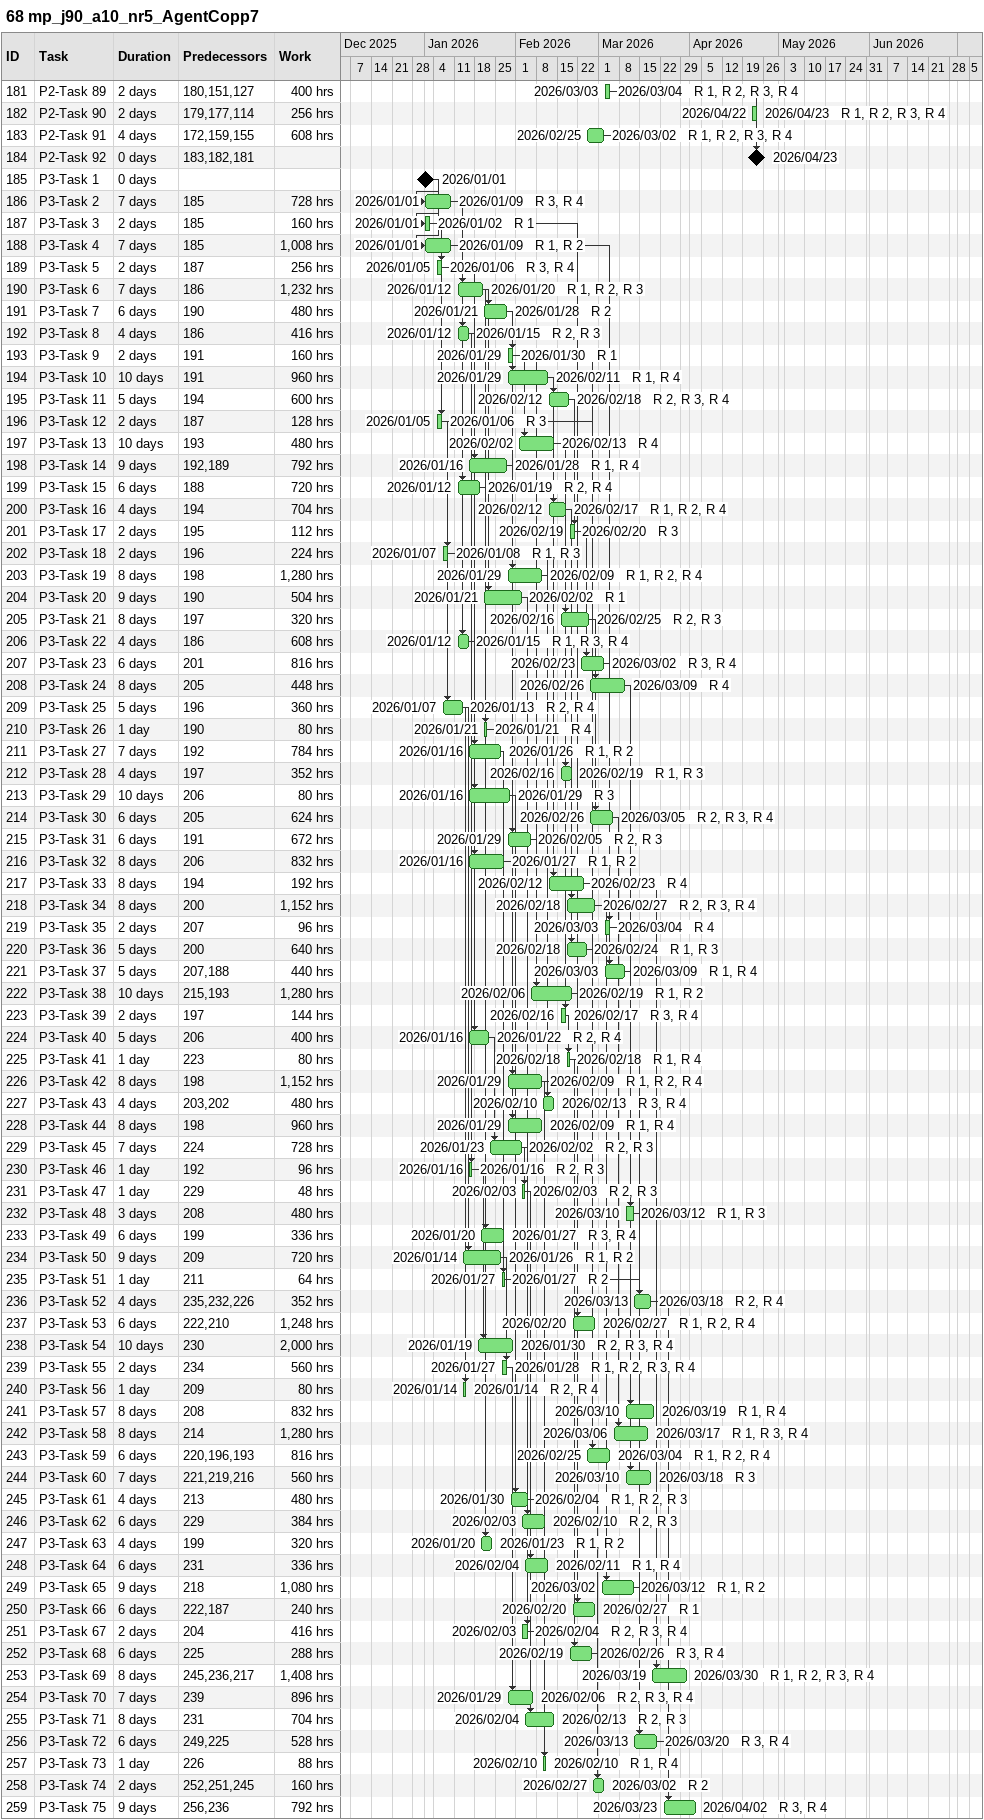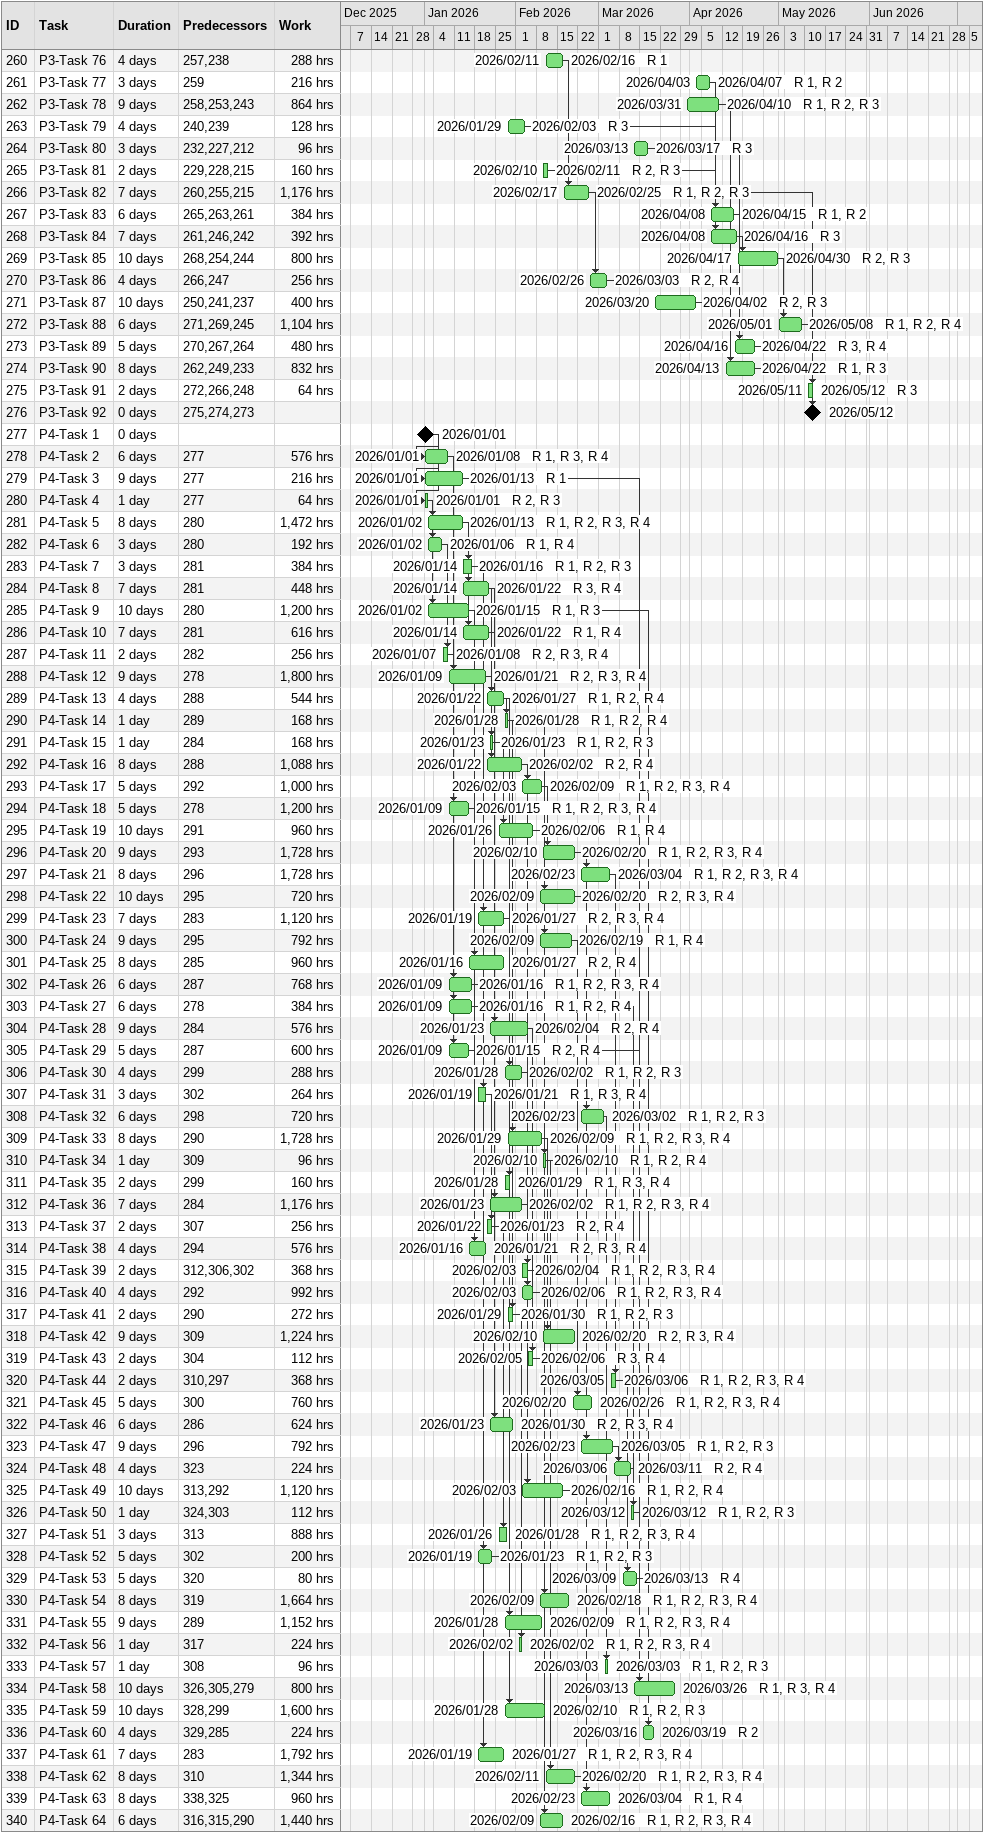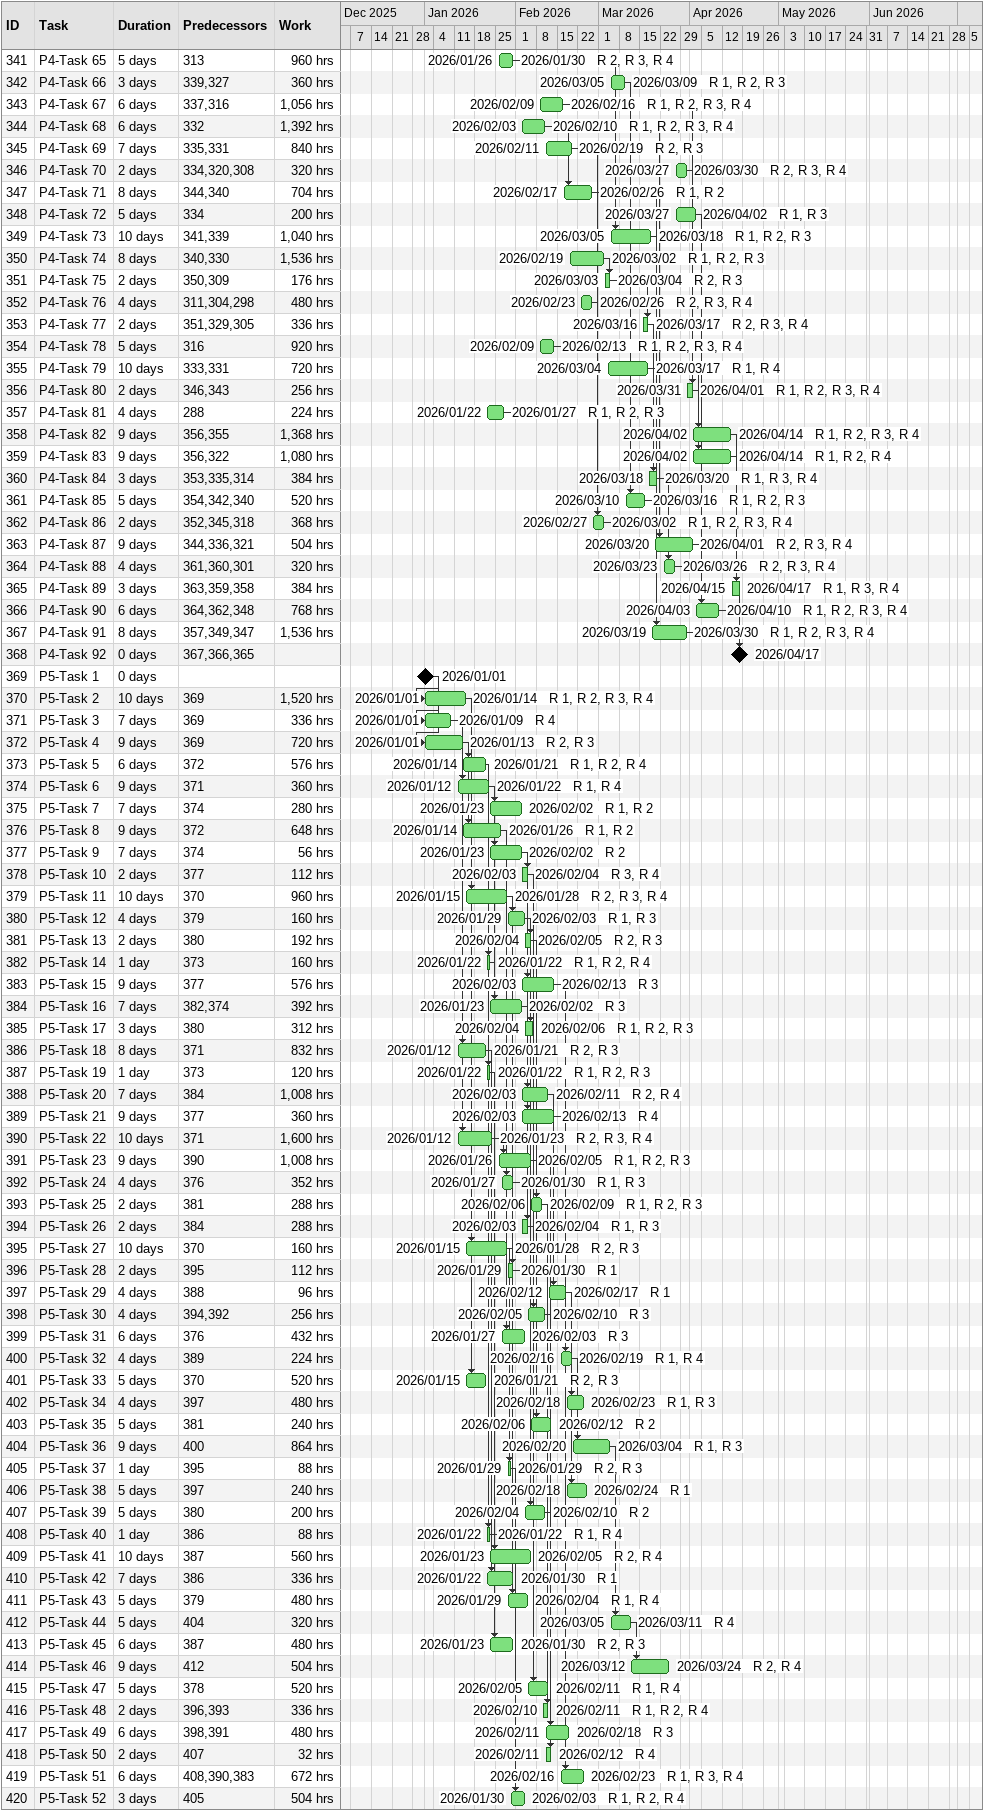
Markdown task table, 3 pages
68 mp_j90_a10_nr5_AgentCopp7

| ID | Task | Duration | Start | Finish | Predecessors | Resources | Work (h) |
|---|---|---|---|---|---|---|---|
| 181 | P2-Task 89 | 2d | 2026-03-03 | 2026-03-04 | 180, 151, 127 | R 1, R 2, R 3, R 4 | 400 |
| 182 | P2-Task 90 | 2d | 2026-04-22 | 2026-04-23 | 179, 177, 114 | R 1, R 2, R 3, R 4 | 256 |
| 183 | P2-Task 91 | 4d | 2026-02-25 | 2026-03-02 | 172, 159, 155 | R 1, R 2, R 3, R 4 | 608 |
| 184 | P2-Task 92 | 0d | 2026-04-23 | 2026-04-23 | 183, 182, 181 |  |  |
| 185 | P3-Task 1 | 0d | 2026-01-01 | 2026-01-01 |  |  |  |
| 186 | P3-Task 2 | 7d | 2026-01-01 | 2026-01-09 | 185 | R 3, R 4 | 728 |
| 187 | P3-Task 3 | 2d | 2026-01-01 | 2026-01-02 | 185 | R 1 | 160 |
| 188 | P3-Task 4 | 7d | 2026-01-01 | 2026-01-09 | 185 | R 1, R 2 | 1008 |
| 189 | P3-Task 5 | 2d | 2026-01-05 | 2026-01-06 | 187 | R 3, R 4 | 256 |
| 190 | P3-Task 6 | 7d | 2026-01-12 | 2026-01-20 | 186 | R 1, R 2, R 3 | 1232 |
| 191 | P3-Task 7 | 6d | 2026-01-21 | 2026-01-28 | 190 | R 2 | 480 |
| 192 | P3-Task 8 | 4d | 2026-01-12 | 2026-01-15 | 186 | R 2, R 3 | 416 |
| 193 | P3-Task 9 | 2d | 2026-01-29 | 2026-01-30 | 191 | R 1 | 160 |
| 194 | P3-Task 10 | 10d | 2026-01-29 | 2026-02-11 | 191 | R 1, R 4 | 960 |
| 195 | P3-Task 11 | 5d | 2026-02-12 | 2026-02-18 | 194 | R 2, R 3, R 4 | 600 |
| 196 | P3-Task 12 | 2d | 2026-01-05 | 2026-01-06 | 187 | R 3 | 128 |
| 197 | P3-Task 13 | 10d | 2026-02-02 | 2026-02-13 | 193 | R 4 | 480 |
| 198 | P3-Task 14 | 9d | 2026-01-16 | 2026-01-28 | 192, 189 | R 1, R 4 | 792 |
| 199 | P3-Task 15 | 6d | 2026-01-12 | 2026-01-19 | 188 | R 2, R 4 | 720 |
| 200 | P3-Task 16 | 4d | 2026-02-12 | 2026-02-17 | 194 | R 1, R 2, R 4 | 704 |
| 201 | P3-Task 17 | 2d | 2026-02-19 | 2026-02-20 | 195 | R 3 | 112 |
| 202 | P3-Task 18 | 2d | 2026-01-07 | 2026-01-08 | 196 | R 1, R 3 | 224 |
| 203 | P3-Task 19 | 8d | 2026-01-29 | 2026-02-09 | 198 | R 1, R 2, R 4 | 1280 |
| 204 | P3-Task 20 | 9d | 2026-01-21 | 2026-02-02 | 190 | R 1 | 504 |
| 205 | P3-Task 21 | 8d | 2026-02-16 | 2026-02-25 | 197 | R 2, R 3 | 320 |
| 206 | P3-Task 22 | 4d | 2026-01-12 | 2026-01-15 | 186 | R 1, R 3, R 4 | 608 |
| 207 | P3-Task 23 | 6d | 2026-02-23 | 2026-03-02 | 201 | R 3, R 4 | 816 |
| 208 | P3-Task 24 | 8d | 2026-02-26 | 2026-03-09 | 205 | R 4 | 448 |
| 209 | P3-Task 25 | 5d | 2026-01-07 | 2026-01-13 | 196 | R 2, R 4 | 360 |
| 210 | P3-Task 26 | 1d | 2026-01-21 | 2026-01-21 | 190 | R 4 | 80 |
| 211 | P3-Task 27 | 7d | 2026-01-16 | 2026-01-26 | 192 | R 1, R 2 | 784 |
| 212 | P3-Task 28 | 4d | 2026-02-16 | 2026-02-19 | 197 | R 1, R 3 | 352 |
| 213 | P3-Task 29 | 10d | 2026-01-16 | 2026-01-29 | 206 | R 3 | 80 |
| 214 | P3-Task 30 | 6d | 2026-02-26 | 2026-03-05 | 205 | R 2, R 3, R 4 | 624 |
| 215 | P3-Task 31 | 6d | 2026-01-29 | 2026-02-05 | 191 | R 2, R 3 | 672 |
| 216 | P3-Task 32 | 8d | 2026-01-16 | 2026-01-27 | 206 | R 1, R 2 | 832 |
| 217 | P3-Task 33 | 8d | 2026-02-12 | 2026-02-23 | 194 | R 4 | 192 |
| 218 | P3-Task 34 | 8d | 2026-02-18 | 2026-02-27 | 200 | R 2, R 3, R 4 | 1152 |
| 219 | P3-Task 35 | 2d | 2026-03-03 | 2026-03-04 | 207 | R 4 | 96 |
| 220 | P3-Task 36 | 5d | 2026-02-18 | 2026-02-24 | 200 | R 1, R 3 | 640 |
| 221 | P3-Task 37 | 5d | 2026-03-03 | 2026-03-09 | 207, 188 | R 1, R 4 | 440 |
| 222 | P3-Task 38 | 10d | 2026-02-06 | 2026-02-19 | 215, 193 | R 1, R 2 | 1280 |
| 223 | P3-Task 39 | 2d | 2026-02-16 | 2026-02-17 | 197 | R 3, R 4 | 144 |
| 224 | P3-Task 40 | 5d | 2026-01-16 | 2026-01-22 | 206 | R 2, R 4 | 400 |
| 225 | P3-Task 41 | 1d | 2026-02-18 | 2026-02-18 | 223 | R 1, R 4 | 80 |
| 226 | P3-Task 42 | 8d | 2026-01-29 | 2026-02-09 | 198 | R 1, R 2, R 4 | 1152 |
| 227 | P3-Task 43 | 4d | 2026-02-10 | 2026-02-13 | 203, 202 | R 3, R 4 | 480 |
| 228 | P3-Task 44 | 8d | 2026-01-29 | 2026-02-09 | 198 | R 1, R 4 | 960 |
| 229 | P3-Task 45 | 7d | 2026-01-23 | 2026-02-02 | 224 | R 2, R 3 | 728 |
| 230 | P3-Task 46 | 1d | 2026-01-16 | 2026-01-16 | 192 | R 2, R 3 | 96 |
| 231 | P3-Task 47 | 1d | 2026-02-03 | 2026-02-03 | 229 | R 2, R 3 | 48 |
| 232 | P3-Task 48 | 3d | 2026-03-10 | 2026-03-12 | 208 | R 1, R 3 | 480 |
| 233 | P3-Task 49 | 6d | 2026-01-20 | 2026-01-27 | 199 | R 3, R 4 | 336 |
| 234 | P3-Task 50 | 9d | 2026-01-14 | 2026-01-26 | 209 | R 1, R 2 | 720 |
| 235 | P3-Task 51 | 1d | 2026-01-27 | 2026-01-27 | 211 | R 2 | 64 |
| 236 | P3-Task 52 | 4d | 2026-03-13 | 2026-03-18 | 235, 232, 226 | R 2, R 4 | 352 |
| 237 | P3-Task 53 | 6d | 2026-02-20 | 2026-02-27 | 222, 210 | R 1, R 2, R 4 | 1248 |
| 238 | P3-Task 54 | 10d | 2026-01-19 | 2026-01-30 | 230 | R 2, R 3, R 4 | 2000 |
| 239 | P3-Task 55 | 2d | 2026-01-27 | 2026-01-28 | 234 | R 1, R 2, R 3, R 4 | 560 |
| 240 | P3-Task 56 | 1d | 2026-01-14 | 2026-01-14 | 209 | R 2, R 4 | 80 |
| 241 | P3-Task 57 | 8d | 2026-03-10 | 2026-03-19 | 208 | R 1, R 4 | 832 |
| 242 | P3-Task 58 | 8d | 2026-03-06 | 2026-03-17 | 214 | R 1, R 3, R 4 | 1280 |
| 243 | P3-Task 59 | 6d | 2026-02-25 | 2026-03-04 | 220, 196, 193 | R 1, R 2, R 4 | 816 |
| 244 | P3-Task 60 | 7d | 2026-03-10 | 2026-03-18 | 221, 219, 216 | R 3 | 560 |
| 245 | P3-Task 61 | 4d | 2026-01-30 | 2026-02-04 | 213 | R 1, R 2, R 3 | 480 |
| 246 | P3-Task 62 | 6d | 2026-02-03 | 2026-02-10 | 229 | R 2, R 3 | 384 |
| 247 | P3-Task 63 | 4d | 2026-01-20 | 2026-01-23 | 199 | R 1, R 2 | 320 |
| 248 | P3-Task 64 | 6d | 2026-02-04 | 2026-02-11 | 231 | R 1, R 4 | 336 |
| 249 | P3-Task 65 | 9d | 2026-03-02 | 2026-03-12 | 218 | R 1, R 2 | 1080 |
| 250 | P3-Task 66 | 6d | 2026-02-20 | 2026-02-27 | 222, 187 | R 1 | 240 |
| 251 | P3-Task 67 | 2d | 2026-02-03 | 2026-02-04 | 204 | R 2, R 3, R 4 | 416 |
| 252 | P3-Task 68 | 6d | 2026-02-19 | 2026-02-26 | 225 | R 3, R 4 | 288 |
| 253 | P3-Task 69 | 8d | 2026-03-19 | 2026-03-30 | 245, 236, 217 | R 1, R 2, R 3, R 4 | 1408 |
| 254 | P3-Task 70 | 7d | 2026-01-29 | 2026-02-06 | 239 | R 2, R 3, R 4 | 896 |
| 255 | P3-Task 71 | 8d | 2026-02-04 | 2026-02-13 | 231 | R 2, R 3 | 704 |
| 256 | P3-Task 72 | 6d | 2026-03-13 | 2026-03-20 | 249, 225 | R 3, R 4 | 528 |
| 257 | P3-Task 73 | 1d | 2026-02-10 | 2026-02-10 | 226 | R 1, R 4 | 88 |
| 258 | P3-Task 74 | 2d | 2026-02-27 | 2026-03-02 | 252, 251, 245 | R 2 | 160 |
| 259 | P3-Task 75 | 9d | 2026-03-23 | 2026-04-02 | 256, 236 | R 3, R 4 | 792 |
| 260 | P3-Task 76 | 4d | 2026-02-11 | 2026-02-16 | 257, 238 | R 1 | 288 |
| 261 | P3-Task 77 | 3d | 2026-04-03 | 2026-04-07 | 259 | R 1, R 2 | 216 |
| 262 | P3-Task 78 | 9d | 2026-03-31 | 2026-04-10 | 258, 253, 243 | R 1, R 2, R 3 | 864 |
| 263 | P3-Task 79 | 4d | 2026-01-29 | 2026-02-03 | 240, 239 | R 3 | 128 |
| 264 | P3-Task 80 | 3d | 2026-03-13 | 2026-03-17 | 232, 227, 212 | R 3 | 96 |
| 265 | P3-Task 81 | 2d | 2026-02-10 | 2026-02-11 | 229, 228, 215 | R 2, R 3 | 160 |
| 266 | P3-Task 82 | 7d | 2026-02-17 | 2026-02-25 | 260, 255, 215 | R 1, R 2, R 3 | 1176 |
| 267 | P3-Task 83 | 6d | 2026-04-08 | 2026-04-15 | 265, 263, 261 | R 1, R 2 | 384 |
| 268 | P3-Task 84 | 7d | 2026-04-08 | 2026-04-16 | 261, 246, 242 | R 3 | 392 |
| 269 | P3-Task 85 | 10d | 2026-04-17 | 2026-04-30 | 268, 254, 244 | R 2, R 3 | 800 |
| 270 | P3-Task 86 | 4d | 2026-02-26 | 2026-03-03 | 266, 247 | R 2, R 4 | 256 |
| 271 | P3-Task 87 | 10d | 2026-03-20 | 2026-04-02 | 250, 241, 237 | R 2, R 3 | 400 |
| 272 | P3-Task 88 | 6d | 2026-05-01 | 2026-05-08 | 271, 269, 245 | R 1, R 2, R 4 | 1104 |
| 273 | P3-Task 89 | 5d | 2026-04-16 | 2026-04-22 | 270, 267, 264 | R 3, R 4 | 480 |
| 274 | P3-Task 90 | 8d | 2026-04-13 | 2026-04-22 | 262, 249, 233 | R 1, R 3 | 832 |
| 275 | P3-Task 91 | 2d | 2026-05-11 | 2026-05-12 | 272, 266, 248 | R 3 | 64 |
| 276 | P3-Task 92 | 0d | 2026-05-12 | 2026-05-12 | 275, 274, 273 |  |  |
| 277 | P4-Task 1 | 0d | 2026-01-01 | 2026-01-01 |  |  |  |
| 278 | P4-Task 2 | 6d | 2026-01-01 | 2026-01-08 | 277 | R 1, R 3, R 4 | 576 |
| 279 | P4-Task 3 | 9d | 2026-01-01 | 2026-01-13 | 277 | R 1 | 216 |
| 280 | P4-Task 4 | 1d | 2026-01-01 | 2026-01-01 | 277 | R 2, R 3 | 64 |
| 281 | P4-Task 5 | 8d | 2026-01-02 | 2026-01-13 | 280 | R 1, R 2, R 3, R 4 | 1472 |
| 282 | P4-Task 6 | 3d | 2026-01-02 | 2026-01-06 | 280 | R 1, R 4 | 192 |
| 283 | P4-Task 7 | 3d | 2026-01-14 | 2026-01-16 | 281 | R 1, R 2, R 3 | 384 |
| 284 | P4-Task 8 | 7d | 2026-01-14 | 2026-01-22 | 281 | R 3, R 4 | 448 |
| 285 | P4-Task 9 | 10d | 2026-01-02 | 2026-01-15 | 280 | R 1, R 3 | 1200 |
| 286 | P4-Task 10 | 7d | 2026-01-14 | 2026-01-22 | 281 | R 1, R 4 | 616 |
| 287 | P4-Task 11 | 2d | 2026-01-07 | 2026-01-08 | 282 | R 2, R 3, R 4 | 256 |
| 288 | P4-Task 12 | 9d | 2026-01-09 | 2026-01-21 | 278 | R 2, R 3, R 4 | 1800 |
| 289 | P4-Task 13 | 4d | 2026-01-22 | 2026-01-27 | 288 | R 1, R 2, R 4 | 544 |
| 290 | P4-Task 14 | 1d | 2026-01-28 | 2026-01-28 | 289 | R 1, R 2, R 4 | 168 |
| 291 | P4-Task 15 | 1d | 2026-01-23 | 2026-01-23 | 284 | R 1, R 2, R 3 | 168 |
| 292 | P4-Task 16 | 8d | 2026-01-22 | 2026-02-02 | 288 | R 2, R 4 | 1088 |
| 293 | P4-Task 17 | 5d | 2026-02-03 | 2026-02-09 | 292 | R 1, R 2, R 3, R 4 | 1000 |
| 294 | P4-Task 18 | 5d | 2026-01-09 | 2026-01-15 | 278 | R 1, R 2, R 3, R 4 | 1200 |
| 295 | P4-Task 19 | 10d | 2026-01-26 | 2026-02-06 | 291 | R 1, R 4 | 960 |
| 296 | P4-Task 20 | 9d | 2026-02-10 | 2026-02-20 | 293 | R 1, R 2, R 3, R 4 | 1728 |
| 297 | P4-Task 21 | 8d | 2026-02-23 | 2026-03-04 | 296 | R 1, R 2, R 3, R 4 | 1728 |
| 298 | P4-Task 22 | 10d | 2026-02-09 | 2026-02-20 | 295 | R 2, R 3, R 4 | 720 |
| 299 | P4-Task 23 | 7d | 2026-01-19 | 2026-01-27 | 283 | R 2, R 3, R 4 | 1120 |
| 300 | P4-Task 24 | 9d | 2026-02-09 | 2026-02-19 | 295 | R 1, R 4 | 792 |
| 301 | P4-Task 25 | 8d | 2026-01-16 | 2026-01-27 | 285 | R 2, R 4 | 960 |
| 302 | P4-Task 26 | 6d | 2026-01-09 | 2026-01-16 | 287 | R 1, R 2, R 3, R 4 | 768 |
| 303 | P4-Task 27 | 6d | 2026-01-09 | 2026-01-16 | 278 | R 1, R 2, R 4 | 384 |
| 304 | P4-Task 28 | 9d | 2026-01-23 | 2026-02-04 | 284 | R 2, R 4 | 576 |
| 305 | P4-Task 29 | 5d | 2026-01-09 | 2026-01-15 | 287 | R 2, R 4 | 600 |
| 306 | P4-Task 30 | 4d | 2026-01-28 | 2026-02-02 | 299 | R 1, R 2, R 3 | 288 |
| 307 | P4-Task 31 | 3d | 2026-01-19 | 2026-01-21 | 302 | R 1, R 3, R 4 | 264 |
| 308 | P4-Task 32 | 6d | 2026-02-23 | 2026-03-02 | 298 | R 1, R 2, R 3 | 720 |
| 309 | P4-Task 33 | 8d | 2026-01-29 | 2026-02-09 | 290 | R 1, R 2, R 3, R 4 | 1728 |
| 310 | P4-Task 34 | 1d | 2026-02-10 | 2026-02-10 | 309 | R 1, R 2, R 4 | 96 |
| 311 | P4-Task 35 | 2d | 2026-01-28 | 2026-01-29 | 299 | R 1, R 3, R 4 | 160 |
| 312 | P4-Task 36 | 7d | 2026-01-23 | 2026-02-02 | 284 | R 1, R 2, R 3, R 4 | 1176 |
| 313 | P4-Task 37 | 2d | 2026-01-22 | 2026-01-23 | 307 | R 2, R 4 | 256 |
| 314 | P4-Task 38 | 4d | 2026-01-16 | 2026-01-21 | 294 | R 2, R 3, R 4 | 576 |
| 315 | P4-Task 39 | 2d | 2026-02-03 | 2026-02-04 | 312, 306, 302 | R 1, R 2, R 3, R 4 | 368 |
| 316 | P4-Task 40 | 4d | 2026-02-03 | 2026-02-06 | 292 | R 1, R 2, R 3, R 4 | 992 |
| 317 | P4-Task 41 | 2d | 2026-01-29 | 2026-01-30 | 290 | R 1, R 2, R 3 | 272 |
| 318 | P4-Task 42 | 9d | 2026-02-10 | 2026-02-20 | 309 | R 2, R 3, R 4 | 1224 |
| 319 | P4-Task 43 | 2d | 2026-02-05 | 2026-02-06 | 304 | R 3, R 4 | 112 |
| 320 | P4-Task 44 | 2d | 2026-03-05 | 2026-03-06 | 310, 297 | R 1, R 2, R 3, R 4 | 368 |
| 321 | P4-Task 45 | 5d | 2026-02-20 | 2026-02-26 | 300 | R 1, R 2, R 3, R 4 | 760 |
| 322 | P4-Task 46 | 6d | 2026-01-23 | 2026-01-30 | 286 | R 2, R 3, R 4 | 624 |
| 323 | P4-Task 47 | 9d | 2026-02-23 | 2026-03-05 | 296 | R 1, R 2, R 3 | 792 |
| 324 | P4-Task 48 | 4d | 2026-03-06 | 2026-03-11 | 323 | R 2, R 4 | 224 |
| 325 | P4-Task 49 | 10d | 2026-02-03 | 2026-02-16 | 313, 292 | R 1, R 2, R 4 | 1120 |
| 326 | P4-Task 50 | 1d | 2026-03-12 | 2026-03-12 | 324, 303 | R 1, R 2, R 3 | 112 |
| 327 | P4-Task 51 | 3d | 2026-01-26 | 2026-01-28 | 313 | R 1, R 2, R 3, R 4 | 888 |
| 328 | P4-Task 52 | 5d | 2026-01-19 | 2026-01-23 | 302 | R 1, R 2, R 3 | 200 |
| 329 | P4-Task 53 | 5d | 2026-03-09 | 2026-03-13 | 320 | R 4 | 80 |
| 330 | P4-Task 54 | 8d | 2026-02-09 | 2026-02-18 | 319 | R 1, R 2, R 3, R 4 | 1664 |
| 331 | P4-Task 55 | 9d | 2026-01-28 | 2026-02-09 | 289 | R 1, R 2, R 3, R 4 | 1152 |
| 332 | P4-Task 56 | 1d | 2026-02-02 | 2026-02-02 | 317 | R 1, R 2, R 3, R 4 | 224 |
| 333 | P4-Task 57 | 1d | 2026-03-03 | 2026-03-03 | 308 | R 1, R 2, R 3 | 96 |
| 334 | P4-Task 58 | 10d | 2026-03-13 | 2026-03-26 | 326, 305, 279 | R 1, R 3, R 4 | 800 |
| 335 | P4-Task 59 | 10d | 2026-01-28 | 2026-02-10 | 328, 299 | R 1, R 2, R 3 | 1600 |
| 336 | P4-Task 60 | 4d | 2026-03-16 | 2026-03-19 | 329, 285 | R 2 | 224 |
| 337 | P4-Task 61 | 7d | 2026-01-19 | 2026-01-27 | 283 | R 1, R 2, R 3, R 4 | 1792 |
| 338 | P4-Task 62 | 8d | 2026-02-11 | 2026-02-20 | 310 | R 1, R 2, R 3, R 4 | 1344 |
| 339 | P4-Task 63 | 8d | 2026-02-23 | 2026-03-04 | 338, 325 | R 1, R 4 | 960 |
| 340 | P4-Task 64 | 6d | 2026-02-09 | 2026-02-16 | 316, 315, 290 | R 1, R 2, R 3, R 4 | 1440 |
| 341 | P4-Task 65 | 5d | 2026-01-26 | 2026-01-30 | 313 | R 2, R 3, R 4 | 960 |
| 342 | P4-Task 66 | 3d | 2026-03-05 | 2026-03-09 | 339, 327 | R 1, R 2, R 3 | 360 |
| 343 | P4-Task 67 | 6d | 2026-02-09 | 2026-02-16 | 337, 316 | R 1, R 2, R 3, R 4 | 1056 |
| 344 | P4-Task 68 | 6d | 2026-02-03 | 2026-02-10 | 332 | R 1, R 2, R 3, R 4 | 1392 |
| 345 | P4-Task 69 | 7d | 2026-02-11 | 2026-02-19 | 335, 331 | R 2, R 3 | 840 |
| 346 | P4-Task 70 | 2d | 2026-03-27 | 2026-03-30 | 334, 320, 308 | R 2, R 3, R 4 | 320 |
| 347 | P4-Task 71 | 8d | 2026-02-17 | 2026-02-26 | 344, 340 | R 1, R 2 | 704 |
| 348 | P4-Task 72 | 5d | 2026-03-27 | 2026-04-02 | 334 | R 1, R 3 | 200 |
| 349 | P4-Task 73 | 10d | 2026-03-05 | 2026-03-18 | 341, 339 | R 1, R 2, R 3 | 1040 |
| 350 | P4-Task 74 | 8d | 2026-02-19 | 2026-03-02 | 340, 330 | R 1, R 2, R 3 | 1536 |
| 351 | P4-Task 75 | 2d | 2026-03-03 | 2026-03-04 | 350, 309 | R 2, R 3 | 176 |
| 352 | P4-Task 76 | 4d | 2026-02-23 | 2026-02-26 | 311, 304, 298 | R 2, R 3, R 4 | 480 |
| 353 | P4-Task 77 | 2d | 2026-03-16 | 2026-03-17 | 351, 329, 305 | R 2, R 3, R 4 | 336 |
| 354 | P4-Task 78 | 5d | 2026-02-09 | 2026-02-13 | 316 | R 1, R 2, R 3, R 4 | 920 |
| 355 | P4-Task 79 | 10d | 2026-03-04 | 2026-03-17 | 333, 331 | R 1, R 4 | 720 |
| 356 | P4-Task 80 | 2d | 2026-03-31 | 2026-04-01 | 346, 343 | R 1, R 2, R 3, R 4 | 256 |
| 357 | P4-Task 81 | 4d | 2026-01-22 | 2026-01-27 | 288 | R 1, R 2, R 3 | 224 |
| 358 | P4-Task 82 | 9d | 2026-04-02 | 2026-04-14 | 356, 355 | R 1, R 2, R 3, R 4 | 1368 |
| 359 | P4-Task 83 | 9d | 2026-04-02 | 2026-04-14 | 356, 322 | R 1, R 2, R 4 | 1080 |
| 360 | P4-Task 84 | 3d | 2026-03-18 | 2026-03-20 | 353, 335, 314 | R 1, R 3, R 4 | 384 |
| 361 | P4-Task 85 | 5d | 2026-03-10 | 2026-03-16 | 354, 342, 340 | R 1, R 2, R 3 | 520 |
| 362 | P4-Task 86 | 2d | 2026-02-27 | 2026-03-02 | 352, 345, 318 | R 1, R 2, R 3, R 4 | 368 |
| 363 | P4-Task 87 | 9d | 2026-03-20 | 2026-04-01 | 344, 336, 321 | R 2, R 3, R 4 | 504 |
| 364 | P4-Task 88 | 4d | 2026-03-23 | 2026-03-26 | 361, 360, 301 | R 2, R 3, R 4 | 320 |
| 365 | P4-Task 89 | 3d | 2026-04-15 | 2026-04-17 | 363, 359, 358 | R 1, R 3, R 4 | 384 |
| 366 | P4-Task 90 | 6d | 2026-04-03 | 2026-04-10 | 364, 362, 348 | R 1, R 2, R 3, R 4 | 768 |
| 367 | P4-Task 91 | 8d | 2026-03-19 | 2026-03-30 | 357, 349, 347 | R 1, R 2, R 3, R 4 | 1536 |
| 368 | P4-Task 92 | 0d | 2026-04-17 | 2026-04-17 | 367, 366, 365 |  |  |
| 369 | P5-Task 1 | 0d | 2026-01-01 | 2026-01-01 |  |  |  |
| 370 | P5-Task 2 | 10d | 2026-01-01 | 2026-01-14 | 369 | R 1, R 2, R 3, R 4 | 1520 |
| 371 | P5-Task 3 | 7d | 2026-01-01 | 2026-01-09 | 369 | R 4 | 336 |
| 372 | P5-Task 4 | 9d | 2026-01-01 | 2026-01-13 | 369 | R 2, R 3 | 720 |
| 373 | P5-Task 5 | 6d | 2026-01-14 | 2026-01-21 | 372 | R 1, R 2, R 4 | 576 |
| 374 | P5-Task 6 | 9d | 2026-01-12 | 2026-01-22 | 371 | R 1, R 4 | 360 |
| 375 | P5-Task 7 | 7d | 2026-01-23 | 2026-02-02 | 374 | R 1, R 2 | 280 |
| 376 | P5-Task 8 | 9d | 2026-01-14 | 2026-01-26 | 372 | R 1, R 2 | 648 |
| 377 | P5-Task 9 | 7d | 2026-01-23 | 2026-02-02 | 374 | R 2 | 56 |
| 378 | P5-Task 10 | 2d | 2026-02-03 | 2026-02-04 | 377 | R 3, R 4 | 112 |
| 379 | P5-Task 11 | 10d | 2026-01-15 | 2026-01-28 | 370 | R 2, R 3, R 4 | 960 |
| 380 | P5-Task 12 | 4d | 2026-01-29 | 2026-02-03 | 379 | R 1, R 3 | 160 |
| 381 | P5-Task 13 | 2d | 2026-02-04 | 2026-02-05 | 380 | R 2, R 3 | 192 |
| 382 | P5-Task 14 | 1d | 2026-01-22 | 2026-01-22 | 373 | R 1, R 2, R 4 | 160 |
| 383 | P5-Task 15 | 9d | 2026-02-03 | 2026-02-13 | 377 | R 3 | 576 |
| 384 | P5-Task 16 | 7d | 2026-01-23 | 2026-02-02 | 382, 374 | R 3 | 392 |
| 385 | P5-Task 17 | 3d | 2026-02-04 | 2026-02-06 | 380 | R 1, R 2, R 3 | 312 |
| 386 | P5-Task 18 | 8d | 2026-01-12 | 2026-01-21 | 371 | R 2, R 3 | 832 |
| 387 | P5-Task 19 | 1d | 2026-01-22 | 2026-01-22 | 373 | R 1, R 2, R 3 | 120 |
| 388 | P5-Task 20 | 7d | 2026-02-03 | 2026-02-11 | 384 | R 2, R 4 | 1008 |
| 389 | P5-Task 21 | 9d | 2026-02-03 | 2026-02-13 | 377 | R 4 | 360 |
| 390 | P5-Task 22 | 10d | 2026-01-12 | 2026-01-23 | 371 | R 2, R 3, R 4 | 1600 |
| 391 | P5-Task 23 | 9d | 2026-01-26 | 2026-02-05 | 390 | R 1, R 2, R 3 | 1008 |
| 392 | P5-Task 24 | 4d | 2026-01-27 | 2026-01-30 | 376 | R 1, R 3 | 352 |
| 393 | P5-Task 25 | 2d | 2026-02-06 | 2026-02-09 | 381 | R 1, R 2, R 3 | 288 |
| 394 | P5-Task 26 | 2d | 2026-02-03 | 2026-02-04 | 384 | R 1, R 3 | 288 |
| 395 | P5-Task 27 | 10d | 2026-01-15 | 2026-01-28 | 370 | R 2, R 3 | 160 |
| 396 | P5-Task 28 | 2d | 2026-01-29 | 2026-01-30 | 395 | R 1 | 112 |
| 397 | P5-Task 29 | 4d | 2026-02-12 | 2026-02-17 | 388 | R 1 | 96 |
| 398 | P5-Task 30 | 4d | 2026-02-05 | 2026-02-10 | 394, 392 | R 3 | 256 |
| 399 | P5-Task 31 | 6d | 2026-01-27 | 2026-02-03 | 376 | R 3 | 432 |
| 400 | P5-Task 32 | 4d | 2026-02-16 | 2026-02-19 | 389 | R 1, R 4 | 224 |
| 401 | P5-Task 33 | 5d | 2026-01-15 | 2026-01-21 | 370 | R 2, R 3 | 520 |
| 402 | P5-Task 34 | 4d | 2026-02-18 | 2026-02-23 | 397 | R 1, R 3 | 480 |
| 403 | P5-Task 35 | 5d | 2026-02-06 | 2026-02-12 | 381 | R 2 | 240 |
| 404 | P5-Task 36 | 9d | 2026-02-20 | 2026-03-04 | 400 | R 1, R 3 | 864 |
| 405 | P5-Task 37 | 1d | 2026-01-29 | 2026-01-29 | 395 | R 2, R 3 | 88 |
| 406 | P5-Task 38 | 5d | 2026-02-18 | 2026-02-24 | 397 | R 1 | 240 |
| 407 | P5-Task 39 | 5d | 2026-02-04 | 2026-02-10 | 380 | R 2 | 200 |
| 408 | P5-Task 40 | 1d | 2026-01-22 | 2026-01-22 | 386 | R 1, R 4 | 88 |
| 409 | P5-Task 41 | 10d | 2026-01-23 | 2026-02-05 | 387 | R 2, R 4 | 560 |
| 410 | P5-Task 42 | 7d | 2026-01-22 | 2026-01-30 | 386 | R 1 | 336 |
| 411 | P5-Task 43 | 5d | 2026-01-29 | 2026-02-04 | 379 | R 1, R 4 | 480 |
| 412 | P5-Task 44 | 5d | 2026-03-05 | 2026-03-11 | 404 | R 4 | 320 |
| 413 | P5-Task 45 | 6d | 2026-01-23 | 2026-01-30 | 387 | R 2, R 3 | 480 |
| 414 | P5-Task 46 | 9d | 2026-03-12 | 2026-03-24 | 412 | R 2, R 4 | 504 |
| 415 | P5-Task 47 | 5d | 2026-02-05 | 2026-02-11 | 378 | R 1, R 4 | 520 |
| 416 | P5-Task 48 | 2d | 2026-02-10 | 2026-02-11 | 396, 393 | R 1, R 2, R 4 | 336 |
| 417 | P5-Task 49 | 6d | 2026-02-11 | 2026-02-18 | 398, 391 | R 3 | 480 |
| 418 | P5-Task 50 | 2d | 2026-02-11 | 2026-02-12 | 407 | R 4 | 32 |
| 419 | P5-Task 51 | 6d | 2026-02-16 | 2026-02-23 | 408, 390, 383 | R 1, R 3, R 4 | 672 |
| 420 | P5-Task 52 | 3d | 2026-01-30 | 2026-02-03 | 405 | R 1, R 2, R 4 | 504 |
